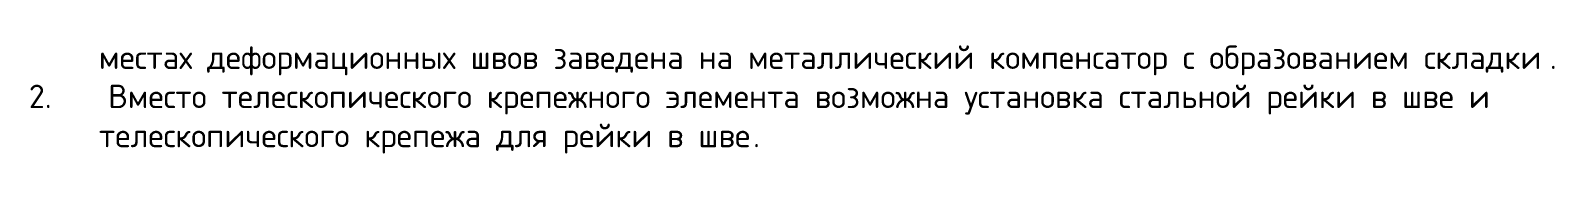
# Model space of a CAD drawing. Header units: millimetres. Extents: x -263990 to 193903, y -164417 to 240530.
# Drawn here: x -187249 to -153551, y -137512 to -135130 of the extents above; entities that cross this region are included whole.
import ezdxf

# ---------------------------------------------------------------- set-up
doc = ezdxf.new("R2010")
doc.units = ezdxf.units.MM
doc.header["$LTSCALE"] = 20
doc.layers.add('TN-АННОТАЦИИ', color=7, linetype='Continuous', lineweight=0)
doc.styles.add('TN-Текст-Аннотативный', font='isocpeur.ttf')

msp = doc.modelspace()

# ---------------------------------------------------------------- texts
at = {"layer": 'TN-АННОТАЦИИ', "color": 7, "style": 'TN-Текст-Аннотативный'}
for s, height, p in [('местах деформационных швов заведена на металлический компенсатор с образованием складки', 516.5958925, (-185736.00758, -135649.93298)), ('.', 516.59589, (-153655.40265, -135649.93298)), ('2.    ', 516.595893, (-187285.79526, -136510.92614)), ('Вместо телескопического крепежного элемента возможна установка стальной рейки в шве и', 516.5958925, (-185529.36922, -136510.92614)), ('телескопического крепежа для рейки в шве', 516.5958925, (-185736.00758, -137371.91929)), ('.', 516.59589, (-171271.32259, -137371.91929))]:
    msp.add_text(s, height=height, dxfattribs=at).set_placement(p)

doc.saveas('drawing.dxf')
